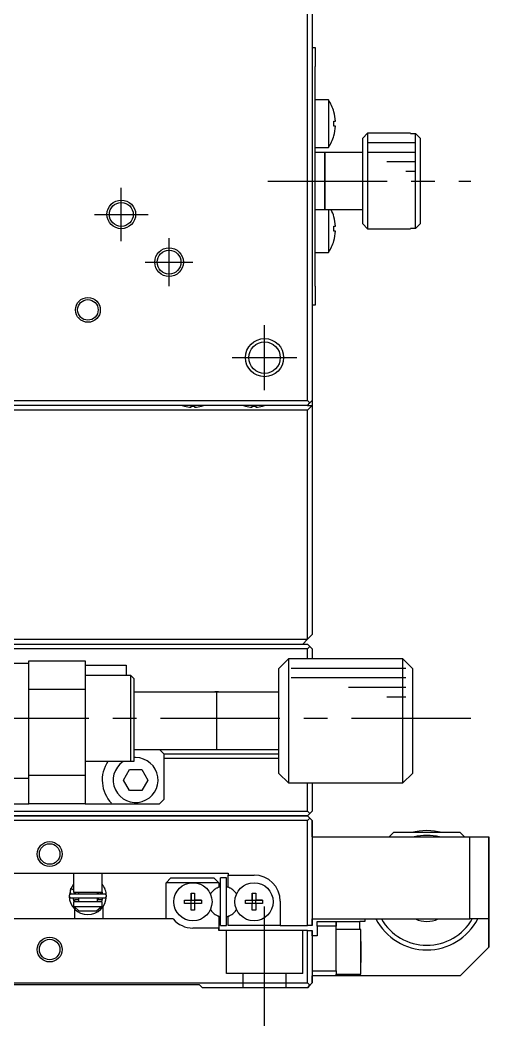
# Model space of a CAD drawing. Extents: x -340 to 384, y 57 to 645.
# Drawn here: x -63.9 to -14.8, y 76.2 to 181.5 of the extents above; entities that cross this region are included whole.
import ezdxf

# ---------------------------------------------------------------- set-up
doc = ezdxf.new("R2010")
doc.units = 0
doc.header["$LTSCALE"] = 10
doc.linetypes.add('CENTER', pattern=[2, 1.25, -0.25, 0.25, -0.25])
doc.linetypes.add('DASHED', pattern=[3.5, 2, -1.5])
doc.layers.get('0').update_dxf_attribs({"linetype": 'CONTINUOUS'})
doc.layers.add('CENTER', color=1, linetype='CENTER')

msp = doc.modelspace()

# ---------------------------------------------------------------- linework, layer by layer
at = {"color": 7, "linetype": 'CONTINUOUS'}
for p, q in [((-33.817786, 141.671585), (-33.817786, 210.671585)), ((-33.317786, 210.671585), (-33.317786, 141.671585)), ((-33.317786, 178.671585), (-33.017786, 178.671585)), ((-33.017786, 178.671585), (-33.017786, 176.671585)), ((-33.017786, 171.746585), (-33.017786, 176.671585)), ((-31.626128, 173.171585), (-33.017786, 173.171585)), ((-31.626128, 173.171585), (-31.626128, 168.171585)), ((-33.017786, 169.596585), (-33.017786, 171.746585)), ((-31.055205, 171.930174), (-31.04835, 171.933518)), ((-31.055205, 171.930174), (-31.04835, 171.933518)), ((-31.055205, 170.931585), (-30.882833, 170.931585)), ((-31.055205, 170.411585), (-31.055205, 170.931585)), ((-30.882833, 170.411585), (-31.055205, 170.411585)), ((-27.517786, 169.671585), (-28.017786, 169.171585)), ((-27.517786, 169.671585), (-27.517786, 159.671585)), ((-23.017786, 169.671585), (-27.517786, 169.671585)), ((-23.017786, 169.671585), (-23.017786, 169.655559)), ((-23.017786, 169.671585), (-23.017786, 169.655559)), ((-23.017786, 169.655559), (-22.517786, 169.655559)), ((-22.517786, 159.68761), (-22.517786, 169.655559)), ((-22.517786, 169.655559), (-22.017786, 169.153772)), ((-33.017786, 166.246585), (-33.017786, 169.596585)), ((-31.04835, 169.409652), (-31.055205, 169.412995)), ((-31.04835, 169.409652), (-31.055205, 169.412995)), ((-28.017786, 160.171585), (-28.017786, 169.171585)), ((-22.017786, 169.153772), (-22.017786, 160.189398)), ((-22.017786, 169.153772), (-22.017786, 160.189398)), ((-33.017786, 168.171585), (-31.626128, 168.171585)), ((-32.017786, 167.671585), (-33.017786, 167.671585)), ((-32.017786, 167.671585), (-32.017786, 161.671585)), ((-32.017786, 161.671585), (-32.017786, 167.671585)), ((-28.017786, 167.671585), (-32.017786, 167.671585)), ((-33.017786, 164.096585), (-33.017786, 166.246585)), ((-33.017786, 160.746585), (-33.017786, 164.096585)), ((-33.017786, 161.671585), (-32.017786, 161.671585)), ((-32.017786, 161.671585), (-28.017786, 161.671585)), ((-31.626128, 161.671585), (-31.626128, 157.171585)), ((-33.017786, 158.596585), (-33.017786, 160.746585)), ((-31.055205, 160.930174), (-31.04835, 160.933518)), ((-31.055205, 160.930174), (-31.04835, 160.933518)), ((-28.017786, 160.171585), (-27.517786, 159.671585)), ((-22.017786, 160.189398), (-22.517786, 159.68761)), ((-31.055205, 159.931585), (-30.882833, 159.931585)), ((-31.055205, 159.411585), (-31.055205, 159.931585)), ((-30.882833, 159.411585), (-31.055205, 159.411585)), ((-27.517786, 159.671585), (-23.017786, 159.671585)), ((-23.017786, 159.68761), (-23.017786, 159.671585)), ((-22.517786, 159.68761), (-23.017786, 159.68761)), ((-23.017786, 159.68761), (-23.017786, 159.671585)), ((-33.017786, 153.671585), (-33.017786, 158.596585)), ((-31.04835, 158.409652), (-31.055205, 158.412995)), ((-31.04835, 158.409652), (-31.055205, 158.412995)), ((-33.017786, 157.171585), (-31.626128, 157.171585)), ((-33.017786, 153.671585), (-33.017786, 151.671585)), ((-33.017786, 151.671585), (-33.317786, 151.671585)), ((-102.817786, 141.671585), (-33.817786, 141.671585)), ((-33.567786, 141.421585), (-33.817786, 141.671585)), ((-33.817786, 141.171585), (-33.567786, 141.421585)), ((-33.567786, 141.421585), (-33.317786, 141.671585)), ((-33.317786, 141.671585), (-33.317786, 141.171585)), ((-33.817786, 141.171585), (-102.817786, 141.171585)), ((-33.817786, 140.671585), (-102.817786, 140.671585)), ((-46.706402, 141.097441), (-46.704147, 141.102063)), ((-46.706402, 141.097441), (-46.704147, 141.102063)), ((-45.997786, 141.102063), (-45.637786, 141.102063)), ((-45.997786, 140.981726), (-45.997786, 141.102063)), ((-45.637786, 141.102063), (-45.637786, 140.981726)), ((-44.931424, 141.102063), (-44.92917, 141.097441)), ((-44.931424, 141.102063), (-44.92917, 141.097441)), ((-40.306402, 141.097441), (-40.304147, 141.102063)), ((-40.306402, 141.097441), (-40.304147, 141.102063)), ((-39.597786, 141.102063), (-39.237786, 141.102063)), ((-39.597786, 140.981726), (-39.597786, 141.102063)), ((-39.237786, 141.102063), (-39.237786, 140.981726)), ((-38.531424, 141.102063), (-38.52917, 141.097441)), ((-38.531424, 141.102063), (-38.52917, 141.097441)), ((-33.817786, 140.671585), (-33.317786, 141.171585)), ((-33.817786, 141.171585), (-33.317786, 141.171585)), ((-33.817786, 116.671585), (-33.817786, 140.671585)), ((-33.317786, 141.171585), (-33.317786, 117.171585)), ((-33.317786, 117.171585), (-33.817786, 116.671585)), ((-102.817786, 116.671585), (-33.817786, 116.671585)), ((-102.817786, 116.171585), (-33.817786, 116.171585)), ((-33.817786, 116.671585), (-34.317786, 116.171585)), ((-33.567786, 115.921585), (-33.817786, 116.171585)), ((-33.817786, 115.671585), (-33.567786, 115.921585)), ((-33.567786, 115.921585), (-33.317786, 115.671585)), ((-33.817786, 115.671585), (-102.817786, 115.671585)), ((-33.817786, 114.621585), (-33.817786, 115.671585)), ((-33.317786, 115.671585), (-33.317786, 114.621585)), ((-63.017786, 114.121585), (-66.517786, 114.121585)), ((-63.017786, 114.421585), (-57.117786, 114.421585)), ((-63.017786, 111.421585), (-63.017786, 114.421585)), ((-57.117786, 114.421585), (-57.117786, 111.421585)), ((-57.117786, 113.971585), (-52.817786, 113.971585)), ((-52.817786, 113.971585), (-52.817786, 112.871585)), ((-35.817786, 114.621585), (-36.817786, 113.621585)), ((-35.817786, 114.621585), (-35.817786, 108.062717)), ((-23.817786, 114.621585), (-35.817786, 114.621585)), ((-23.817786, 101.621585), (-23.817786, 114.621585)), ((-22.817786, 113.621585), (-23.817786, 114.621585)), ((-52.317786, 112.871585), (-57.117786, 112.871585)), ((-52.317786, 103.871585), (-52.317786, 112.871585)), ((-52.017786, 112.571585), (-52.317786, 112.871585)), ((-36.817786, 108.071773), (-36.817786, 113.621585)), ((-22.817786, 113.621585), (-22.817786, 102.621585)), ((-52.017786, 112.571585), (-52.017786, 103.871585)), ((-63.017786, 102.421585), (-63.017786, 111.421585)), ((-57.117786, 111.421585), (-63.017786, 111.421585)), ((-57.117786, 111.421585), (-57.117786, 102.421585)), ((-43.317786, 111.121585), (-52.017786, 111.121585)), ((-43.317786, 111.121585), (-43.322786, 111.121585)), ((-43.317786, 108.194441), (-43.317786, 111.12159)), ((-43.312786, 111.121585), (-43.317786, 111.121585)), ((-36.817786, 111.121585), (-43.317786, 111.121585)), ((-43.317786, 108.121585), (-43.317786, 108.194441)), ((-43.317786, 107.994395), (-43.317786, 108.121585)), ((-43.317786, 105.12158), (-43.317786, 107.994395)), ((-36.817786, 102.621585), (-36.817786, 108.071773)), ((-35.817786, 108.062717), (-35.817786, 101.621585)), ((-52.017786, 105.121585), (-43.317786, 105.121585)), ((-48.817786, 104.621585), (-49.317786, 105.121585)), ((-48.867786, 104.671585), (-36.817786, 104.671585)), ((-48.817786, 99.921585), (-48.817786, 104.621585)), ((-43.322786, 105.121585), (-43.317786, 105.121585)), ((-43.317786, 105.121585), (-43.312786, 105.121585)), ((-43.317786, 105.121585), (-36.817786, 105.121585)), ((-52.317786, 103.871585), (-57.117786, 103.871585)), ((-52.017786, 103.871585), (-52.317786, 103.871585)), ((-36.817786, 104.171585), (-48.817786, 104.171585)), ((-63.017786, 99.421585), (-63.017786, 102.421585)), ((-63.017786, 102.421585), (-57.117786, 102.421585)), ((-57.117786, 102.421585), (-57.117786, 99.421585)), ((-53.087956, 101.921585), (-52.452871, 103.021585)), ((-52.452871, 103.021585), (-51.1827, 103.021585)), ((-51.1827, 103.021585), (-50.547615, 101.921585)), ((-36.817786, 102.621585), (-35.817786, 101.621585)), ((-23.817786, 101.621585), (-22.817786, 102.621585)), ((-66.517786, 102.121585), (-63.017786, 102.121585)), ((-52.452871, 100.821585), (-53.087956, 101.921585)), ((-50.547615, 101.921585), (-51.1827, 100.821585)), ((-35.817786, 101.621585), (-23.817786, 101.621585)), ((-33.817786, 98.671585), (-33.817786, 101.621585)), ((-33.317786, 101.621585), (-33.317786, 98.671585)), ((-51.1827, 100.821585), (-52.452871, 100.821585)), ((-65.770258, 99.421585), (-63.017786, 99.421585)), ((-57.117786, 99.421585), (-63.017786, 99.421585)), ((-57.117786, 99.421585), (-54.365313, 99.421585)), ((-54.365313, 99.421585), (-54.335941, 99.490763)), ((-54.365313, 99.421585), (-49.317786, 99.421585)), ((-49.317786, 99.421585), (-48.817786, 99.921585)), ((-102.817786, 98.671585), (-33.817786, 98.671585)), ((-33.817786, 98.171585), (-102.817786, 98.171585)), ((-102.817786, 98.171585), (-33.817786, 98.171585)), ((-33.567786, 98.421585), (-33.817786, 98.671585)), ((-33.567786, 98.421585), (-33.817786, 98.171585)), ((-33.817786, 98.171585), (-33.567786, 97.921585)), ((-33.567786, 97.921585), (-33.817786, 98.171585)), ((-33.317786, 98.671585), (-33.567786, 98.421585)), ((-33.817786, 97.671585), (-102.817786, 97.671585)), ((-33.817786, 97.671585), (-33.567786, 97.921585)), ((-33.817786, 86.671585), (-33.817786, 97.671585)), ((-33.567786, 97.921585), (-33.317786, 97.671585)), ((-33.317786, 97.671585), (-33.567786, 97.921585)), ((-33.317786, 97.671585), (-33.317786, 86.671585)), ((-33.317786, 95.971585), (-33.317786, 97.671585)), ((-33.317786, 95.971585), (-16.817786, 95.971585)), ((-24.817786, 96.421585), (-25.267786, 95.971585)), ((-17.817786, 96.421585), (-24.817786, 96.421585)), ((-17.367786, 95.971585), (-17.817786, 96.421585)), ((-17.817786, 96.421585), (-17.367786, 95.971585)), ((-16.817786, 87.371585), (-16.817786, 95.971585)), ((-16.817786, 95.971585), (-14.817786, 95.971585)), ((-14.817786, 95.971585), (-14.817786, 87.371585)), ((-14.817786, 87.371585), (-14.817786, 95.971585)), ((-94.517786, 92.171585), (-42.117786, 92.171585)), ((-58.317786, 92.171585), (-58.317786, 90.171585)), ((-55.317786, 90.171585), (-55.317786, 92.171585)), ((-48.617786, 91.171585), (-48.117786, 91.671585)), ((-48.117786, 91.671585), (-43.617786, 91.671585)), ((-43.617786, 91.671585), (-43.117786, 91.171585)), ((-43.117786, 91.171585), (-43.617786, 91.671585)), ((-42.917786, 86.671585), (-42.917786, 91.671585)), ((-42.317786, 91.671585), (-42.917786, 91.671585)), ((-42.317786, 86.671585), (-42.317786, 91.671585)), ((-42.317786, 90.73048), (-42.317786, 91.671585)), ((-42.117786, 92.171585), (-42.117786, 91.971585)), ((-42.117786, 91.971585), (-39.417786, 91.971585)), ((-42.117786, 90.715997), (-42.117786, 91.971585)), ((-58.318009, 91.026022), (-58.614957, 90.543059)), ((-48.617786, 87.371585), (-48.617786, 91.171585)), ((-45.817786, 91.171585), (-48.617786, 91.171585)), ((-43.117786, 91.171585), (-45.817786, 91.171585)), ((-43.117786, 90.715997), (-43.411536, 90.5464)), ((-43.117786, 90.715997), (-43.411536, 90.5464)), ((-43.117786, 91.171585), (-43.117786, 90.715997)), ((-43.117786, 91.171585), (-43.117786, 90.715997)), ((-42.317786, 90.73048), (-42.317786, 90.821585)), ((-42.317786, 90.73048), (-42.317786, 90.821585)), ((-42.317786, 90.73048), (-42.317786, 90.821585)), ((-42.317786, 90.73048), (-42.317786, 90.821585)), ((-42.317786, 90.73048), (-42.317786, 90.821585)), ((-42.317786, 90.73048), (-42.317786, 90.821585)), ((-42.317786, 90.73048), (-42.317786, 90.821585)), ((-42.317786, 87.521585), (-42.317786, 90.821585)), ((-42.317786, 90.73048), (-42.317786, 90.821585)), ((-42.317786, 90.73048), (-42.317786, 90.821585)), ((-42.317786, 90.73048), (-42.317786, 90.821585)), ((-42.317786, 90.73048), (-42.317786, 90.821585)), ((-42.317786, 90.73048), (-42.317786, 90.821585)), ((-42.317786, 90.73048), (-42.317786, 90.821585)), ((-41.824036, 90.5464), (-42.117786, 90.715997)), ((-58.602128, 90.572355), (-58.771412, 89.805239)), ((-58.669988, 90.312731), (-58.67109, 90.278485)), ((-58.67109, 90.278485), (-58.670478, 90.244228)), ((-58.670478, 90.244228), (-58.668156, 90.210043)), ((-58.667177, 90.346882), (-58.669988, 90.312731)), ((-58.668156, 90.210043), (-58.664129, 90.176014)), ((-58.662663, 90.380855), (-58.667177, 90.346882)), ((-58.664129, 90.176014), (-58.658407, 90.142224)), ((-58.656455, 90.414565), (-58.662663, 90.380855)), ((-58.658407, 90.142224), (-58.651003, 90.108756)), ((-58.648569, 90.447931), (-58.656455, 90.414565)), ((-58.651003, 90.108756), (-58.641935, 90.075692)), ((-58.639024, 90.480871), (-58.648569, 90.447931)), ((-58.641935, 90.075692), (-58.631226, 90.043111)), ((-58.627843, 90.513302), (-58.639024, 90.480871)), ((-58.631226, 90.043111), (-58.618901, 90.011096)), ((-58.615768, 90.543478), (-58.627843, 90.513302)), ((-58.618901, 90.011096), (-58.604989, 89.979723)), ((-58.616035, 90.542213), (-58.615378, 90.544151)), ((-58.615378, 90.544151), (-58.613526, 90.545573)), ((-58.613526, 90.545573), (-58.610492, 90.546469)), ((-58.611032, 90.552164), (-58.317776, 90.447885)), ((-58.610431, 90.54673), (-58.611032, 90.552164)), ((-58.610492, 90.546469), (-58.606294, 90.546832)), ((-58.606294, 90.546832), (-58.600963, 90.54666)), ((-58.604989, 89.979723), (-58.601065, 89.971575)), ((-58.600963, 90.54666), (-58.594532, 90.545955)), ((-58.594532, 90.545955), (-58.587046, 90.544721)), ((-58.587046, 90.544721), (-58.578554, 90.542965)), ((-58.578554, 90.542965), (-58.569113, 90.540701)), ((-55.077694, 89.973091), (-58.577694, 89.973091)), ((-58.577694, 89.583091), (-55.077694, 89.583091)), ((-58.569113, 90.540701), (-58.558786, 90.537943)), ((-58.558786, 90.537943), (-58.547642, 90.53471)), ((-58.547642, 90.53471), (-58.535756, 90.531023)), ((-58.535756, 90.531023), (-58.523206, 90.526906)), ((-58.523206, 90.526906), (-58.510077, 90.522388)), ((-58.510077, 90.522388), (-58.496456, 90.517498)), ((-58.496456, 90.517498), (-58.482435, 90.512269)), ((-58.482435, 90.512269), (-58.468106, 90.506737)), ((-58.468106, 90.506737), (-58.453567, 90.500937)), ((-58.453567, 90.500937), (-58.438913, 90.494909)), ((-58.438913, 90.494909), (-58.424244, 90.488694)), ((-58.424244, 90.488694), (-58.409656, 90.482331)), ((-58.409656, 90.482331), (-58.395247, 90.475865)), ((-58.395247, 90.475865), (-58.381114, 90.469338)), ((-58.381114, 90.469338), (-58.36735, 90.462794)), ((-58.260106, 89.171395), (-58.371321, 89.58307)), ((-58.36735, 90.462794), (-58.354049, 90.456277)), ((-58.354049, 90.456277), (-58.341298, 90.449829)), ((-58.341298, 90.449829), (-58.329184, 90.443495)), ((-58.329184, 90.443495), (-58.317786, 90.437317)), ((-58.317786, 90.171585), (-55.317786, 90.171585)), ((-58.258764, 90.160768), (-58.262964, 90.171562)), ((-58.252686, 90.147003), (-58.258764, 90.160768)), ((-58.245923, 90.133565), (-58.252686, 90.147003)), ((-58.238496, 90.120488), (-58.245923, 90.133565)), ((-58.230424, 90.107803), (-58.238496, 90.120488)), ((-58.221729, 90.095542), (-58.230424, 90.107803)), ((-58.212435, 90.083732), (-58.221729, 90.095542)), ((-58.202566, 90.072402), (-58.212435, 90.083732)), ((-58.192149, 90.061578), (-58.202566, 90.072402)), ((-58.181209, 90.051286), (-58.192149, 90.061578)), ((-58.169775, 90.041547), (-58.181209, 90.051286)), ((-58.157876, 90.032385), (-58.169775, 90.041547)), ((-58.145541, 90.023821), (-58.157876, 90.032385)), ((-58.1328, 90.015872), (-58.145541, 90.023821)), ((-58.119686, 90.008558), (-58.1328, 90.015872)), ((-58.10623, 90.001893), (-58.119686, 90.008558)), ((-58.092464, 89.995893), (-58.10623, 90.001893)), ((-58.078421, 89.990572), (-58.092464, 89.995893)), ((-58.064134, 89.985939), (-58.078421, 89.990572)), ((-58.049638, 89.982007), (-58.064134, 89.985939)), ((-58.034967, 89.978782), (-58.049638, 89.982007)), ((-58.020155, 89.976274), (-58.034967, 89.978782)), ((-58.005236, 89.974487), (-58.020155, 89.976274)), ((-57.990248, 89.973425), (-58.005236, 89.974487)), ((-57.976014, 89.973091), (-57.990248, 89.973425)), ((-57.817786, 90.171585), (-57.817786, 89.973091)), ((-57.817786, 89.583091), (-57.817786, 89.171585)), ((-55.817786, 89.973091), (-55.817786, 90.171585)), ((-55.817786, 89.171585), (-55.817786, 89.583091)), ((-55.717786, 89.973091), (-55.717786, 90.171585)), ((-55.717786, 89.371585), (-55.717786, 89.583091)), ((-55.672338, 89.973174), (-55.679374, 89.973091)), ((-55.657325, 89.973887), (-55.672338, 89.973174)), ((-55.642362, 89.975328), (-55.657325, 89.973887)), ((-55.627485, 89.977494), (-55.642362, 89.975328)), ((-55.612728, 89.98038), (-55.627485, 89.977494)), ((-55.598127, 89.98398), (-55.612728, 89.98038)), ((-55.583716, 89.988288), (-55.598127, 89.98398)), ((-55.569529, 89.993293), (-55.583716, 89.988288)), ((-55.555601, 89.998986), (-55.569529, 89.993293)), ((-55.541966, 90.005353), (-55.555601, 89.998986)), ((-55.528657, 90.012383), (-55.541966, 90.005353)), ((-55.515706, 90.020058), (-55.528657, 90.012383)), ((-55.503146, 90.028362), (-55.515706, 90.020058)), ((-55.491008, 90.037278), (-55.503146, 90.028362)), ((-55.479324, 90.046783), (-55.491008, 90.037278)), ((-55.468122, 90.056858), (-55.479324, 90.046783)), ((-55.457432, 90.067479), (-55.468122, 90.056858)), ((-55.447283, 90.078621), (-55.457432, 90.067479)), ((-55.4377, 90.090258), (-55.447283, 90.078621)), ((-55.42871, 90.102361), (-55.4377, 90.090258)), ((-55.420336, 90.114903), (-55.42871, 90.102361)), ((-55.412603, 90.127852), (-55.420336, 90.114903)), ((-55.405531, 90.141176), (-55.412603, 90.127852)), ((-55.39914, 90.154841), (-55.405531, 90.141176)), ((-55.393448, 90.168814), (-55.39914, 90.154841)), ((-55.284382, 89.583037), (-55.394928, 89.171436)), ((-55.392423, 90.171566), (-55.393448, 90.168814)), ((-55.32261, 90.171688), (-55.284059, 89.973132)), ((-55.040512, 90.543247), (-55.054888, 90.575977)), ((-55.040573, 90.5417), (-55.040671, 90.541659)), ((-55.040081, 90.541907), (-55.040187, 90.541862)), ((-55.039353, 90.542213), (-55.040081, 90.541907)), ((-55.039883, 90.539747), (-55.039353, 90.542213)), ((-55.039621, 90.543478), (-55.039353, 90.542213)), ((-55.025023, 90.506428), (-55.039621, 90.543478)), ((-55.024015, 90.503615), (-55.025023, 90.506428)), ((-55.023508, 90.502187), (-55.024015, 90.503615)), ((-55.022001, 90.497878), (-55.023508, 90.502187)), ((-55.02159, 90.496684), (-55.022001, 90.497878)), ((-55.020934, 90.494768), (-55.02159, 90.496684)), ((-55.020577, 90.493718), (-55.020934, 90.494768)), ((-55.019688, 90.491078), (-55.020577, 90.493718)), ((-55.018992, 90.488985), (-55.019688, 90.491078)), ((-55.018576, 90.487722), (-55.018992, 90.488985)), ((-55.01819, 90.486545), (-55.018576, 90.487722)), ((-55.017763, 90.485233), (-55.01819, 90.486545)), ((-45.997786, 90.057946), (-45.637786, 90.057946)), ((-45.997786, 89.351585), (-45.997786, 90.057946)), ((-45.997786, 90.057946), (-45.997786, 89.351585)), ((-45.637786, 90.057946), (-45.637786, 89.351585)), ((-39.597786, 90.057946), (-39.237786, 90.057946)), ((-39.597786, 89.351585), (-39.597786, 90.057946)), ((-39.597786, 90.057946), (-39.597786, 89.351585)), ((-39.237786, 90.057946), (-39.237786, 89.351585)), ((-55.317786, 89.171585), (-58.317786, 89.171585)), ((-58.317786, 89.171585), (-58.317786, 88.671585)), ((-58.317786, 88.671585), (-58.263469, 88.671585)), ((-58.263469, 88.671585), (-55.372102, 88.671585)), ((-57.734301, 88.171585), (-58.263469, 88.671585)), ((-57.817786, 89.371585), (-58.217786, 89.371585)), ((-58.217786, 89.371585), (-58.217786, 89.171585)), ((-55.372102, 88.671585), (-55.901271, 88.171585)), ((-55.325909, 89.371585), (-55.817786, 89.371585)), ((-55.372102, 88.671585), (-55.317786, 88.671585)), ((-55.317786, 88.671585), (-55.317786, 89.171585)), ((-55.217786, 87.371585), (-55.217786, 88.689512)), ((-46.704147, 89.351585), (-45.997786, 89.351585)), ((-46.704147, 88.991585), (-46.704147, 89.351585)), ((-46.704147, 89.351585), (-45.997786, 89.351585)), ((-45.997786, 88.991585), (-46.704147, 88.991585)), ((-45.987414, 89.341213), (-45.997786, 89.351585)), ((-45.987414, 89.001957), (-45.997786, 88.991585)), ((-45.997786, 88.285223), (-45.997786, 88.991585)), ((-45.997786, 88.285223), (-45.997786, 88.991585)), ((-45.987414, 89.341213), (-45.648158, 89.341213)), ((-45.987414, 89.001957), (-45.987414, 89.341213)), ((-45.648158, 89.001957), (-45.987414, 89.001957)), ((-45.648158, 89.341213), (-45.637786, 89.351585)), ((-45.648158, 89.341213), (-45.648158, 89.001957)), ((-45.648158, 89.001957), (-45.637786, 88.991585)), ((-45.637786, 89.351585), (-44.931424, 89.351585)), ((-44.931424, 89.351585), (-45.637786, 89.351585)), ((-45.637786, 88.991585), (-45.637786, 88.285223)), ((-44.931424, 88.991585), (-45.637786, 88.991585)), ((-44.931424, 89.351585), (-44.931424, 88.991585)), ((-40.304147, 89.351585), (-39.597786, 89.351585)), ((-40.304147, 88.991585), (-40.304147, 89.351585)), ((-40.304147, 89.351585), (-39.597786, 89.351585)), ((-39.597786, 88.991585), (-40.304147, 88.991585)), ((-39.587414, 89.341213), (-39.597786, 89.351585)), ((-39.587414, 89.001957), (-39.597786, 88.991585)), ((-39.597786, 88.285223), (-39.597786, 88.991585)), ((-39.597786, 88.285223), (-39.597786, 88.991585)), ((-39.587414, 89.341213), (-39.248158, 89.341213)), ((-39.587414, 89.001957), (-39.587414, 89.341213)), ((-39.248158, 89.001957), (-39.587414, 89.001957)), ((-39.248158, 89.341213), (-39.237786, 89.351585)), ((-39.248158, 89.341213), (-39.248158, 89.001957)), ((-39.248158, 89.001957), (-39.237786, 88.991585)), ((-39.237786, 89.351585), (-38.531424, 89.351585)), ((-38.531424, 89.351585), (-39.237786, 89.351585)), ((-39.237786, 88.991585), (-39.237786, 88.285223)), ((-38.531424, 88.991585), (-39.237786, 88.991585)), ((-38.531424, 89.351585), (-38.531424, 88.991585)), ((-36.667786, 89.221585), (-36.667786, 86.671585)), ((-58.217786, 88.420268), (-58.217786, 87.371585)), ((-55.901271, 88.171585), (-57.734301, 88.171585)), ((-45.637786, 88.285223), (-45.997786, 88.285223)), ((-43.411536, 87.796769), (-43.117786, 87.627173)), ((-43.411536, 87.796769), (-43.117786, 87.627173)), ((-43.117786, 87.627173), (-43.117786, 86.421585)), ((-43.117786, 87.627173), (-43.117786, 86.421585)), ((-42.317786, 87.521585), (-42.317786, 87.612689)), ((-42.317786, 87.521585), (-42.317786, 87.612689)), ((-42.317786, 87.521585), (-42.317786, 87.612689)), ((-42.317786, 87.521585), (-42.317786, 87.612689)), ((-42.317786, 87.521585), (-42.317786, 87.612689)), ((-42.317786, 87.521585), (-42.317786, 87.612689)), ((-42.317786, 87.521585), (-42.317786, 87.612689)), ((-42.317786, 87.521585), (-42.317786, 87.612689)), ((-42.317786, 87.521585), (-42.317786, 87.612689)), ((-42.317786, 87.521585), (-42.317786, 87.612689)), ((-42.317786, 87.521585), (-42.317786, 87.612689)), ((-42.317786, 87.521585), (-42.317786, 87.612689)), ((-42.317786, 87.521585), (-42.317786, 87.612689)), ((-42.317786, 87.521585), (-42.317786, 87.612689)), ((-42.317786, 86.671585), (-42.317786, 87.612689)), ((-42.317786, 87.521585), (-42.317786, 87.612689)), ((-42.317786, 87.521585), (-42.317786, 87.612689)), ((-42.317786, 87.521585), (-42.317786, 87.612689)), ((-42.317786, 87.521585), (-42.317786, 87.612689)), ((-42.317786, 87.521585), (-42.317786, 87.612689)), ((-42.317786, 87.521585), (-42.317786, 87.612689)), ((-42.317786, 87.521585), (-42.317786, 87.612689)), ((-42.317786, 87.521585), (-42.317786, 87.612689)), ((-42.317786, 87.521585), (-42.317786, 87.612689)), ((-42.317786, 87.521585), (-42.317786, 87.612689)), ((-42.317786, 87.521585), (-42.317786, 87.612689)), ((-42.317786, 87.521585), (-42.317786, 87.612689)), ((-42.317786, 87.521585), (-42.317786, 87.612689)), ((-42.117786, 87.627173), (-41.824036, 87.796769)), ((-42.117786, 86.671585), (-42.117786, 87.627173)), ((-39.237786, 88.285223), (-39.597786, 88.285223)), ((-57.792786, 87.371585), (-78.642786, 87.371585)), ((-55.642786, 87.371585), (-57.792786, 87.371585)), ((-47.896848, 87.371585), (-55.642786, 87.371585)), ((-43.117786, 86.421585), (-45.817786, 86.421585)), ((-43.117786, 86.171585), (-43.117786, 86.421585)), ((-43.117786, 86.421585), (-43.117786, 86.171585)), ((-42.917786, 86.671585), (-42.317786, 86.671585)), ((-36.667786, 86.671585), (-42.117786, 86.671585)), ((-36.667786, 86.671585), (-33.817786, 86.671585)), ((-33.317786, 86.671585), (-33.817786, 86.671585)), ((-33.317786, 87.371585), (-16.817786, 87.371585)), ((-33.317786, 86.671585), (-33.317786, 87.371585)), ((-32.817786, 86.621585), (-32.817786, 87.121585)), ((-32.817786, 87.121585), (-30.817786, 87.121585)), ((-32.817786, 86.621585), (-32.817786, 85.621585)), ((-30.817786, 86.621585), (-32.817786, 86.621585)), ((-30.817786, 87.081321), (-30.817786, 87.121585)), ((-30.817786, 87.121585), (-30.817786, 86.621585)), ((-30.817786, 87.121585), (-28.317786, 87.121585)), ((-30.817786, 86.271585), (-30.817786, 87.081321)), ((-28.317786, 87.081321), (-30.817786, 87.081321)), ((-30.817786, 81.921585), (-30.817786, 86.621585)), ((-28.317786, 87.121585), (-28.317786, 87.081321)), ((-28.317786, 86.271585), (-28.317786, 87.121585)), ((-27.817786, 87.121585), (-28.317786, 87.121585)), ((-28.317786, 86.271585), (-28.317786, 87.081321)), ((-27.817786, 87.371585), (-27.817786, 87.121585)), ((-14.817786, 87.371585), (-16.817786, 87.371585)), ((-14.817786, 84.421585), (-14.817786, 87.371585)), ((-14.817786, 87.371585), (-14.817786, 84.421585)), ((-33.817786, 86.171585), (-43.117786, 86.171585)), ((-33.817786, 80.671585), (-33.817786, 86.171585)), ((-33.817786, 86.171585), (-33.317786, 86.171585)), ((-33.317786, 86.171585), (-33.317786, 80.671585)), ((-33.317786, 85.621585), (-33.317786, 86.171585)), ((-32.817786, 85.621585), (-33.317786, 85.621585)), ((-28.217786, 86.271585), (-30.817786, 86.271585)), ((-28.217786, 81.571585), (-28.217786, 86.271585)), ((-28.217786, 81.571585), (-28.217786, 86.271585)), ((-28.217786, 85.021585), (-28.217786, 83.921585)), ((-28.217786, 83.921585), (-28.217786, 85.021585)), ((-17.817786, 81.421585), (-14.817786, 84.421585)), ((-14.817786, 84.421585), (-17.817786, 81.421585)), ((-28.217786, 82.821585), (-28.217786, 83.921585)), ((-28.217786, 83.921585), (-28.217786, 82.821585)), ((-33.317786, 81.921585), (-30.817786, 81.921585)), ((-30.817786, 81.421585), (-33.317786, 81.421585)), ((-33.317786, 80.671585), (-33.317786, 81.421585)), ((-30.817786, 81.921585), (-30.817786, 81.421585)), ((-30.817786, 81.490763), (-30.817786, 81.571585)), ((-30.817786, 81.571585), (-28.217786, 81.571585)), ((-30.817786, 81.421585), (-30.817786, 81.490763)), ((-30.817786, 81.490763), (-28.317786, 81.490763)), ((-28.317786, 81.421585), (-30.817786, 81.421585)), ((-28.317786, 81.490763), (-28.317786, 81.571585)), ((-28.317786, 81.421585), (-28.317786, 81.571585)), ((-28.317786, 81.490763), (-28.317786, 81.421585)), ((-17.817786, 81.421585), (-28.317786, 81.421585)), ((-102.817786, 80.671585), (-33.817786, 80.671585)), ((-91.467786, 80.521585), (-45.167786, 80.521585)), ((-45.167786, 80.521585), (-44.817786, 80.171585)), ((-33.817786, 80.171585), (-44.817786, 80.171585)), ((-33.567786, 80.421585), (-33.817786, 80.671585)), ((-33.817786, 80.171585), (-33.567786, 80.421585)), ((-33.567786, 80.421585), (-33.817786, 80.171585)), ((-33.317786, 80.671585), (-33.567786, 80.421585)), ((-33.567786, 80.421585), (-33.317786, 80.671585))]:
    msp.add_line(p, q, dxfattribs=at)
at = {"color": 3, "linetype": 'CONTINUOUS'}
for p, q in [((-22.517786, 168.671585), (-27.517786, 168.671585)), ((-22.517786, 167.671585), (-27.517786, 167.671585)), ((-22.517786, 166.671585), (-25.517786, 166.671585)), ((-22.517786, 165.671585), (-23.517786, 165.671585)), ((-23.517786, 113.621585), (-35.517786, 113.621585)), ((-23.517786, 112.621585), (-35.517786, 112.621585)), ((-23.517786, 111.621585), (-29.517786, 111.621585)), ((-23.517786, 110.621585), (-25.517786, 110.621585))]:
    msp.add_line(p, q, dxfattribs=at)
at = {"color": 3, "linetype": 'DASHED'}
for p, q in [((-42.317786, 81.671585), (-42.317786, 86.171585)), ((-34.317786, 81.671585), (-34.317786, 86.171585)), ((-34.317786, 81.671585), (-42.317786, 81.671585)), ((-40.567786, 80.171585), (-40.567786, 81.671585)), ((-36.067786, 80.171585), (-36.067786, 81.671585))]:
    msp.add_line(p, q, dxfattribs=at)
at = {"color": 3, "linetype": 'CONTINUOUS'}
for centre, radius in [((-53.317786, 161.171585), 1.5), ((-48.317786, 156.171585), 1.5), ((-56.817786, 151.171585), 1.3), ((-38.317786, 146.171585), 2), ((-60.817786, 94.171585), 1.3), ((-60.817786, 84.171585), 1.3)]:
    msp.add_circle(centre, radius, dxfattribs=at)
at = {"color": 7, "linetype": 'CONTINUOUS'}
for centre, radius in [((-53.317786, 161.171585), 1.25), ((-48.317786, 156.171585), 1.25), ((-56.817786, 151.171585), 1.075), ((-38.317786, 146.171585), 1.65), ((-60.817786, 94.171585), 1.075), ((-45.817786, 89.171585), 2), ((-39.417786, 89.171585), 2), ((-60.817786, 84.171585), 1.075)]:
    msp.add_circle(centre, radius, dxfattribs=at)
for centre, radius, start, end in [((-35.367786, 170.671585), 4.5, 16.285843, 33.748989), ((-35.367786, 170.671585), 4.492483, 3.317816, 16.26943), ((-35.367786, 170.671585), 4.492483, 343.73057, 356.682184), ((-35.367786, 170.671585), 4.5, 326.251011, 343.714157), ((-35.367786, 159.671585), 4.5, 16.285843, 26.3878), ((-35.367786, 159.671585), 4.492483, 3.317816, 16.26943), ((-35.367786, 159.671585), 4.492483, 343.73057, 356.682184), ((-35.367786, 159.671585), 4.5, 326.251011, 343.714157), ((-45.817786, 144.171585), 3.2, 249.635865, 253.877467), ((-45.817786, 144.171585), 3.194933, 253.893288, 266.770291), ((-45.817786, 144.171585), 3.194933, 273.229709, 286.106712), ((-45.817786, 144.171585), 3.2, 286.122533, 290.364135), ((-39.417786, 144.171585), 3.2, 249.635865, 253.877467), ((-39.417786, 144.171585), 3.194933, 253.893288, 266.770291), ((-39.417786, 144.171585), 3.194933, 273.229709, 286.106712), ((-39.417786, 144.171585), 3.2, 286.122533, 290.364135), ((-51.817786, 101.921585), 3.5, 146.141563, 223.989014), ((-51.817786, 101.921585), 2.35, 123.923112, 90), ((-51.817786, 101.921585), 2.35, 90, 94.882142), ((-21.317786, 90.121585), 6.5, 75.749967, 104.250033), ((-21.317786, 90.121585), 6, 77.161432, 102.838568), ((-39.417786, 89.221585), 2.75, 0, 90), ((-56.83302, 89.776332), 1.949289, 0.760743, 38.971778), ((-42.617787, 89.171585), 1.5875, 100.893089, 120), ((-42.617787, 89.171585), 1.5875, 59.999969, 79.106984), ((-58.577694, 89.778091), 0.195, 90, 270), ((-56.827738, 89.778043), 1.943923, 180.656704, 359.2678), ((-55.077694, 89.778091), 0.195, 270, 90), ((-42.502976, 89.056585), 1.75, 134.995594, 148.113495), ((-42.617787, 89.171585), 1.5875, 134.999975, 149.566735), ((-42.617786, 89.171585), 1.5875, 120, 135), ((-42.617786, 89.171585), 1.5875, 45, 60), ((-42.617787, 89.171585), 1.5875, 30.433181, 44.999975), ((-42.732595, 89.056585), 1.75, 31.886503, 45.004406), ((-42.502976, 89.286585), 1.75, 211.886505, 225.004406), ((-42.617787, 89.171585), 1.5875, 210.433265, 225.000025), ((-42.617786, 89.171585), 1.5875, 225, 240), ((-42.617787, 89.171585), 1.5875, 240, 259.106974), ((-42.617787, 89.171585), 1.5875, 280.893016, 300), ((-42.617786, 89.171585), 1.5875, 300, 314.905108), ((-42.617787, 89.171585), 1.5875, 314.905133, 329.566819), ((-42.732595, 89.286585), 1.75, 314.909513, 328.113497), ((-45.817786, 89.171585), 2.75, 220.885193, 270), ((-21.317786, 90.121585), 6, 207.279613, 332.720387), ((-21.317786, 90.121585), 5.5, 210, 330), ((-21.317786, 90.121585), 3, 246.443536, 293.556464)]:
    msp.add_arc(centre, radius, start, end, dxfattribs=at)
at = {"color": 3, "linetype": 'CONTINUOUS'}
msp.add_arc((-43.317786, 109.671585), 1.5, 75.164888, 104.835112, dxfattribs=at)
at = {"layer": 'CENTER', "color": 1, "linetype": 'CENTER'}
for p, q in [((-37.967786, 164.671585), (-16.717786, 164.671585)), ((-53.317786, 158.371585), (-53.317786, 163.971585)), ((-56.117786, 161.171585), (-50.517786, 161.171585)), ((-48.317786, 153.671585), (-48.317786, 158.671585)), ((-50.817786, 156.171585), (-45.817786, 156.171585)), ((-38.317786, 142.771585), (-38.317786, 149.571585)), ((-41.717786, 146.171585), (-34.917786, 146.171585)), ((-16.717786, 108.371585), (-86.967786, 108.371585)), ((-38.317786, 76.171585), (-38.317786, 90.171585))]:
    msp.add_line(p, q, dxfattribs=at)

doc.saveas('drawing.dxf')
